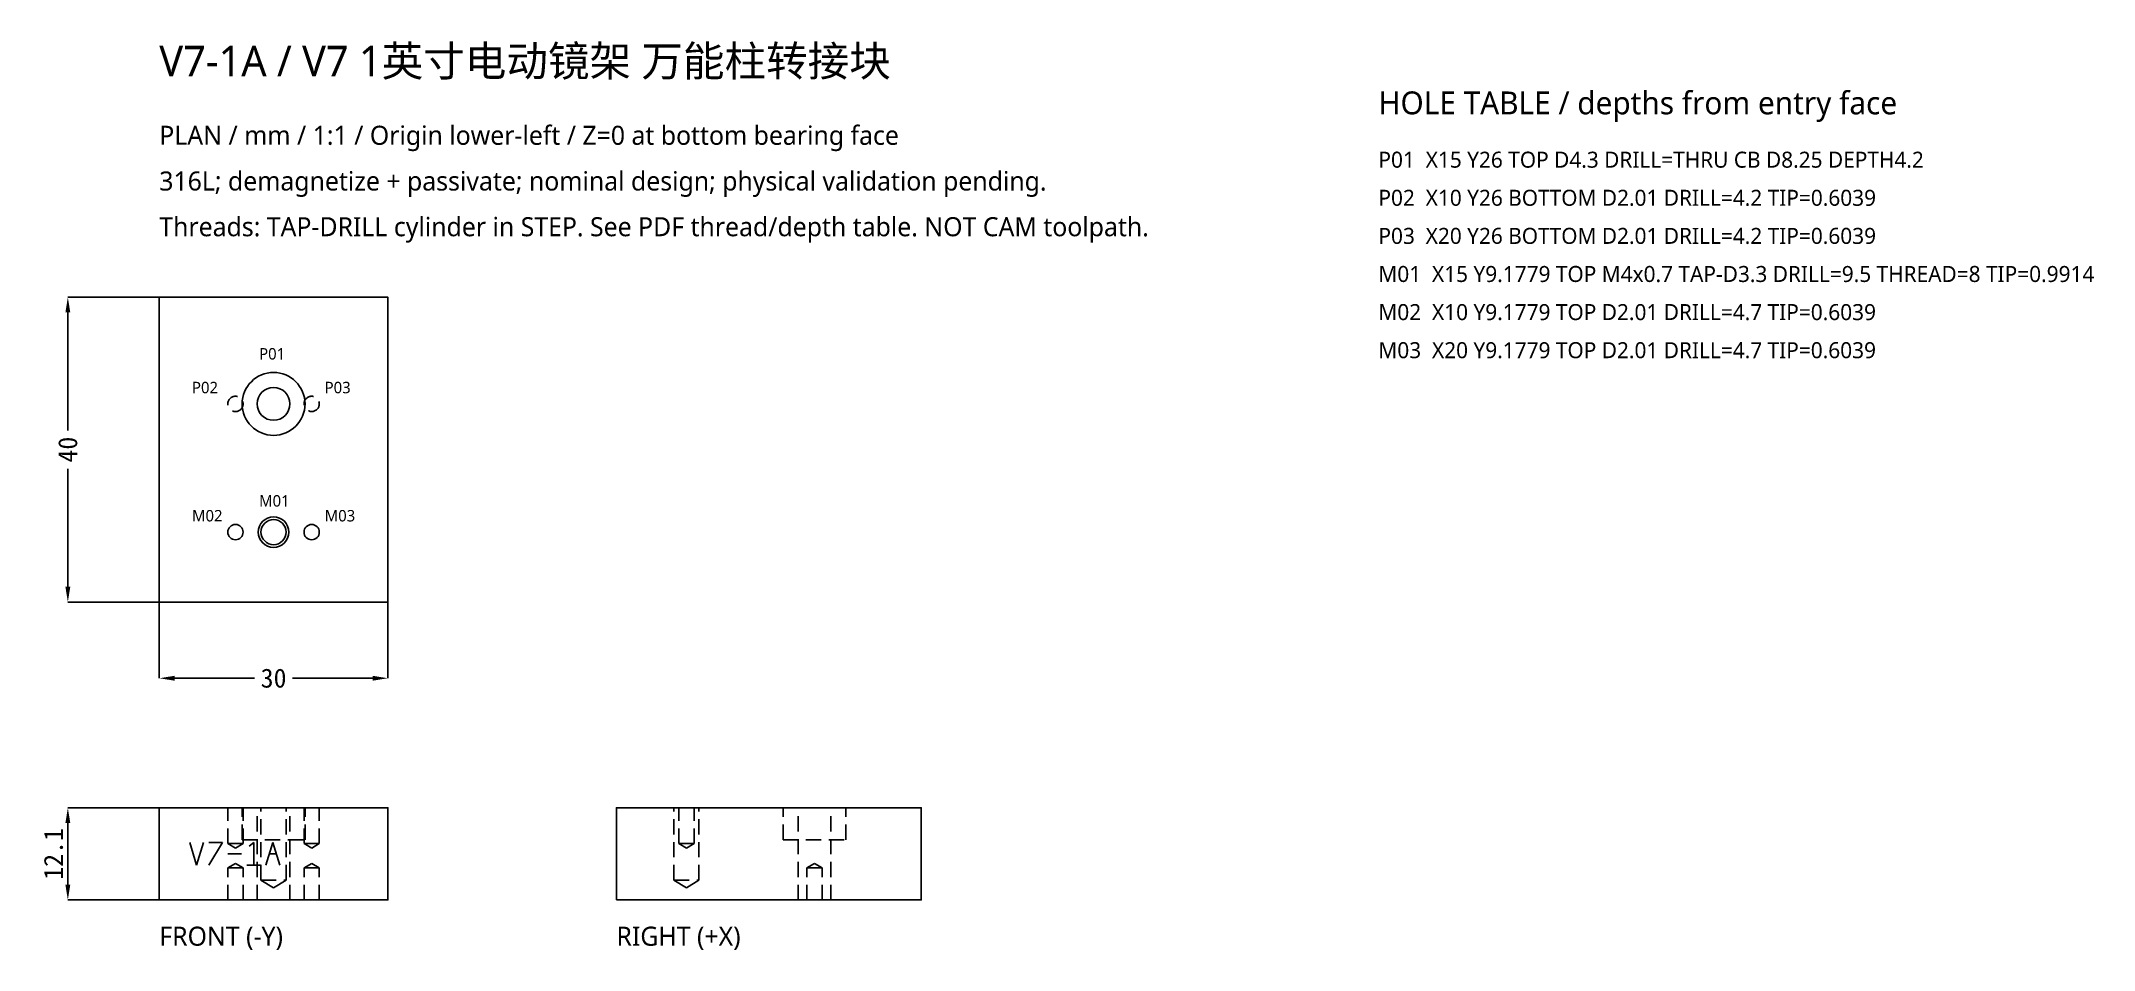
# Model space of a CAD drawing. Header units: millimetres. Extents: x -16 to 254, y -46 to 74.
import ezdxf

# ---------------------------------------------------------------- set-up
doc = ezdxf.new("R2010")
doc.units = ezdxf.units.MM
doc.linetypes.add('ZZHIDDEN', pattern=[3, 2, -1])
for name, color, linetype in [('BOTTOM_HOLES', 30, 'ZZHIDDEN'), ('COUNTERBORE', 4, 'Continuous'), ('DIMENSIONS', 3, 'Continuous'), ('ENGRAVING', 5, 'Continuous'), ('HIDDEN', 8, 'ZZHIDDEN'), ('NOTES', 7, 'Continuous'), ('OUTLINE', 7, 'Continuous'), ('THREAD_NOMINAL', 8, 'Continuous'), ('TOP_HOLES', 7, 'Continuous')]:
    doc.layers.add(name, color=color, linetype=linetype)
doc.styles.add('MSYH', font='msyh.ttc')
doc.dimstyles.get("Standard").update_dxf_attribs({"dimtxt": 2.5, "dimasz": 2.5, "dimexe": 1.25, "dimexo": 0.625, "dimtad": 1, "dimcen": 2.5, "dimazin": 3, "dimtfac": 1, "dimtmove": 0, "dimatfit": 3})

# ---------------------------------------------------------------- blocks, each defined once
blk = doc.blocks.new('_CLOSEDFILLED')
at = {"color": 0, "linetype": 'BYBLOCK'}
blk.add_solid([(-1, 0.16), (0, 0), (-1, -0.16)], dxfattribs=at)
blk = doc.blocks.new('*D1')
at = {"color": 3}
for p, q in [((0, 0), (0, -10)), ((30, 0), (30, -10)), ((2, -10), (12.5, -10)), ((17.5, -10), (28, -10))]:
    blk.add_line(p, q, dxfattribs=at)
at = {"layer": 'Defpoints'}
for p in [(0, 0), (30, 0), (0, -10)]:
    blk.add_point(p, dxfattribs=at)
at = {"layer": 'DIMENSIONS', "color": 3, "xscale": 2, "yscale": 2, "rotation": 180}
blk.add_blockref('_CLOSEDFILLED', (0, -10), dxfattribs=at)
at = {"layer": 'DIMENSIONS', "color": 3, "xscale": 2, "yscale": 2}
blk.add_blockref('_CLOSEDFILLED', (30, -10), dxfattribs=at)
at = {"layer": 'DIMENSIONS', "color": 3, "insert": (15, -10), "char_height": 2.5, "attachment_point": 5}
blk.add_mtext('30', dxfattribs=at)
blk = doc.blocks.new('*D2')
at = {"color": 3}
for p, q in [((0, 40), (-12, 40)), ((-12, 22.5), (-12, 38)), ((-12, 2), (-12, 17.5)), ((0, 0), (-12, 0))]:
    blk.add_line(p, q, dxfattribs=at)
at = {"layer": 'Defpoints'}
for p in [(0, 40), (-12, 0), (0, 0)]:
    blk.add_point(p, dxfattribs=at)
at = {"layer": 'DIMENSIONS', "color": 3, "xscale": 2, "yscale": 2}
for p, rotation in [((-12, 40), 90), ((-12, 0), 270)]:
    blk.add_blockref('_CLOSEDFILLED', p, dxfattribs=dict(at, rotation=rotation))
at = {"layer": 'DIMENSIONS', "color": 3, "insert": (-12, 20), "char_height": 2.5, "attachment_point": 5, "rotation": 90}
blk.add_mtext('40', dxfattribs=at)
blk = doc.blocks.new('*D3')
at = {"color": 3}
for p, q in [((0, -27), (-12, -27)), ((-12, -37.1), (-12, -29)), ((0, -39.1), (-12, -39.1))]:
    blk.add_line(p, q, dxfattribs=at)
at = {"layer": 'Defpoints'}
for p in [(0, -27), (-12, -39.1), (0, -39.1)]:
    blk.add_point(p, dxfattribs=at)
at = {"layer": 'DIMENSIONS', "color": 3, "xscale": 2, "yscale": 2}
for p, rotation in [((-12, -27), 90), ((-12, -39.1), 270)]:
    blk.add_blockref('_CLOSEDFILLED', p, dxfattribs=dict(at, rotation=rotation))
at = {"layer": 'DIMENSIONS', "color": 3, "insert": (-13.875, -33.05), "char_height": 2.5, "attachment_point": 5, "rotation": 90}
blk.add_mtext('12.1', dxfattribs=at)

msp = doc.modelspace()

# ---------------------------------------------------------------- linework, layer by layer
at = {"layer": 'BOTTOM_HOLES'}
for centre in [(10, 26), (20, 26)]:
    msp.add_circle(centre, 1.005, dxfattribs=at)
at = {"layer": 'COUNTERBORE'}
msp.add_circle((15, 26), 4.125, dxfattribs=at)
at = {"layer": 'ENGRAVING'}
for p, q in [((4, -31.55), (4.9, -34.55)), ((4.9, -34.55), (5.8, -31.55)), ((6.5, -31.55), (8.3, -31.55)), ((8.3, -31.55), (6.5, -34.55)), ((11.8, -32.05), (12.4, -31.55)), ((12.4, -31.55), (12.4, -34.55)), ((14, -34.55), (14.9, -31.55)), ((14.9, -31.55), (15.8, -34.55)), ((9, -33.05), (10.8, -33.05)), ((11.5, -34.55), (13.3, -34.55)), ((14.45, -33.05), (15.35, -33.05))]:
    msp.add_line(p, q, dxfattribs=at)
at = {"layer": 'HIDDEN'}
for p, q in [((8.995, -31.7), (8.995, -27)), ((10.875, -31.2), (10.875, -27)), ((11.005, -31.7), (11.005, -27)), ((12.85, -39.1), (12.85, -27)), ((13.35, -36.5), (13.35, -27)), ((16.65, -36.5), (16.65, -27)), ((17.15, -39.1), (17.15, -27)), ((18.995, -31.7), (18.995, -27)), ((19.125, -31.2), (19.125, -27)), ((21.005, -31.7), (21.005, -27)), ((67.52791, -36.5), (67.52791, -27)), ((68.17291, -31.7), (68.17291, -27)), ((70.18291, -31.7), (70.18291, -27)), ((70.82791, -36.5), (70.82791, -27)), ((81.875, -31.2), (81.875, -27)), ((83.85, -39.1), (83.85, -27)), ((88.15, -39.1), (88.15, -27)), ((90.125, -31.2), (90.125, -27)), ((8.995, -31.7), (11.005, -31.7)), ((8.995, -31.7), (10, -32.30386)), ((11.005, -31.7), (10, -32.30386)), ((10.875, -31.2), (19.125, -31.2)), ((18.995, -31.7), (21.005, -31.7)), ((18.995, -31.7), (20, -32.30386)), ((21.005, -31.7), (20, -32.30386)), ((68.17291, -31.7), (70.18291, -31.7)), ((68.17291, -31.7), (69.17791, -32.30386)), ((70.18291, -31.7), (69.17791, -32.30386)), ((81.875, -31.2), (90.125, -31.2)), ((8.995, -34.9), (10, -34.29614)), ((8.995, -39.1), (8.995, -34.9)), ((8.995, -34.9), (11.005, -34.9)), ((11.005, -34.9), (10, -34.29614)), ((11.005, -39.1), (11.005, -34.9)), ((18.995, -34.9), (20, -34.29614)), ((18.995, -39.1), (18.995, -34.9)), ((18.995, -34.9), (21.005, -34.9)), ((21.005, -34.9), (20, -34.29614)), ((21.005, -39.1), (21.005, -34.9)), ((84.995, -34.9), (86, -34.29614)), ((84.995, -39.1), (84.995, -34.9)), ((84.995, -34.9), (87.005, -34.9)), ((87.005, -34.9), (86, -34.29614)), ((87.005, -39.1), (87.005, -34.9)), ((13.35, -36.5), (16.65, -36.5)), ((13.35, -36.5), (15, -37.49142)), ((16.65, -36.5), (15, -37.49142)), ((67.52791, -36.5), (70.82791, -36.5)), ((67.52791, -36.5), (69.17791, -37.49142)), ((70.82791, -36.5), (69.17791, -37.49142))]:
    msp.add_line(p, q, dxfattribs=at)
at = {"layer": 'OUTLINE'}
for points in [[(0, 0), (30, 0), (30, 40), (0, 40)], [(0, -39.1), (30, -39.1), (30, -27), (0, -27)], [(60, -39.1), (100, -39.1), (100, -27), (60, -27)]]:
    msp.add_lwpolyline(points, close=True, dxfattribs=at)
at = {"layer": 'THREAD_NOMINAL'}
msp.add_circle((15, 9.17791), 2, dxfattribs=at)
at = {"layer": 'TOP_HOLES'}
for centre, radius in [((15, 26), 2.15), ((15, 9.17791), 1.65), ((10, 9.17791), 1.005), ((20, 9.17791), 1.005)]:
    msp.add_circle(centre, radius, dxfattribs=at)

# ---------------------------------------------------------------- texts
at = {"layer": 'BOTTOM_HOLES', "style": 'MSYH'}
for s, p in [('P02', (4.295, 27.4)), ('P03', (21.705, 27.4))]:
    msp.add_text(s, height=1.5, dxfattribs=at).set_placement(p)
at = {"layer": 'NOTES', "style": 'MSYH'}
for s, height, p in [('V7-1A / V7 1英寸电动镜架 万能柱转接块', 4, (0, 69)), ('HOLE TABLE / depths from entry face', 3, (160, 64)), ('PLAN / mm / 1:1 / Origin lower-left / Z=0 at bottom bearing face', 2.5, (0, 60)), ('316L; demagnetize + passivate; nominal design; physical validation pending.', 2.5, (0, 54)), ('P01  X15 Y26 TOP D4.3 DRILL=THRU CB D8.25 DEPTH4.2', 2.1, (160, 57)), ('P02  X10 Y26 BOTTOM D2.01 DRILL=4.2 TIP=0.6039', 2.1, (160, 52)), ('Threads: TAP-DRILL cylinder in STEP. See PDF thread/depth table. NOT CAM toolpath.', 2.5, (0, 48)), ('P03  X20 Y26 BOTTOM D2.01 DRILL=4.2 TIP=0.6039', 2.1, (160, 47)), ('M01  X15 Y9.1779 TOP M4x0.7 TAP-D3.3 DRILL=9.5 THREAD=8 TIP=0.9914', 2.1, (160, 42)), ('M02  X10 Y9.1779 TOP D2.01 DRILL=4.7 TIP=0.6039', 2.1, (160, 37)), ('M03  X20 Y9.1779 TOP D2.01 DRILL=4.7 TIP=0.6039', 2.1, (160, 32)), ('FRONT (-Y)', 2.5, (0, -45.1)), ('RIGHT (+X)', 2.5, (60, -45.1))]:
    msp.add_text(s, height=height, dxfattribs=at).set_placement(p)
at = {"layer": 'TOP_HOLES', "style": 'MSYH'}
for s, p in [('P01', (13.1, 31.825)), ('M01', (13.1, 12.52791)), ('M02', (4.295, 10.57791)), ('M03', (21.705, 10.57791))]:
    msp.add_text(s, height=1.5, dxfattribs=at).set_placement(p)

# ---------------------------------------------------------------- dimensions: what is measured, and where the dimension line sits
at = {"layer": 'DIMENSIONS'}
for base, p1, p2, picture, middle in [((-12, 0), (0, 0), (0, 40), '*D2', (-12, 20)), ((-12, -39.1), (0, -39.1), (0, -27), '*D3', (-13.875, -33.05))]:
    dim = msp.add_linear_dim(base=base, p1=p1, p2=p2, angle=90, dimstyle='Standard', override={"dimtxt": 2.5, "dimasz": 2, "dimdec": 4, "dimdsep": 46, "dimclrd": 3, "dimclre": 3, "dimclrt": 3}, dxfattribs=at)
    dim.commit()
    dim.dimension.update_dxf_attribs({"geometry": picture, "text_midpoint": middle})
dim = msp.add_linear_dim(base=(0, -10), p1=(0, 0), p2=(30, 0), dimstyle='Standard', override={"dimtxt": 2.5, "dimasz": 2, "dimdec": 4, "dimdsep": 46, "dimclrd": 3, "dimclre": 3, "dimclrt": 3}, dxfattribs=at)
dim.commit()
dim.dimension.update_dxf_attribs({"geometry": '*D1', "text_midpoint": (15, -10)})

doc.saveas('drawing.dxf')
